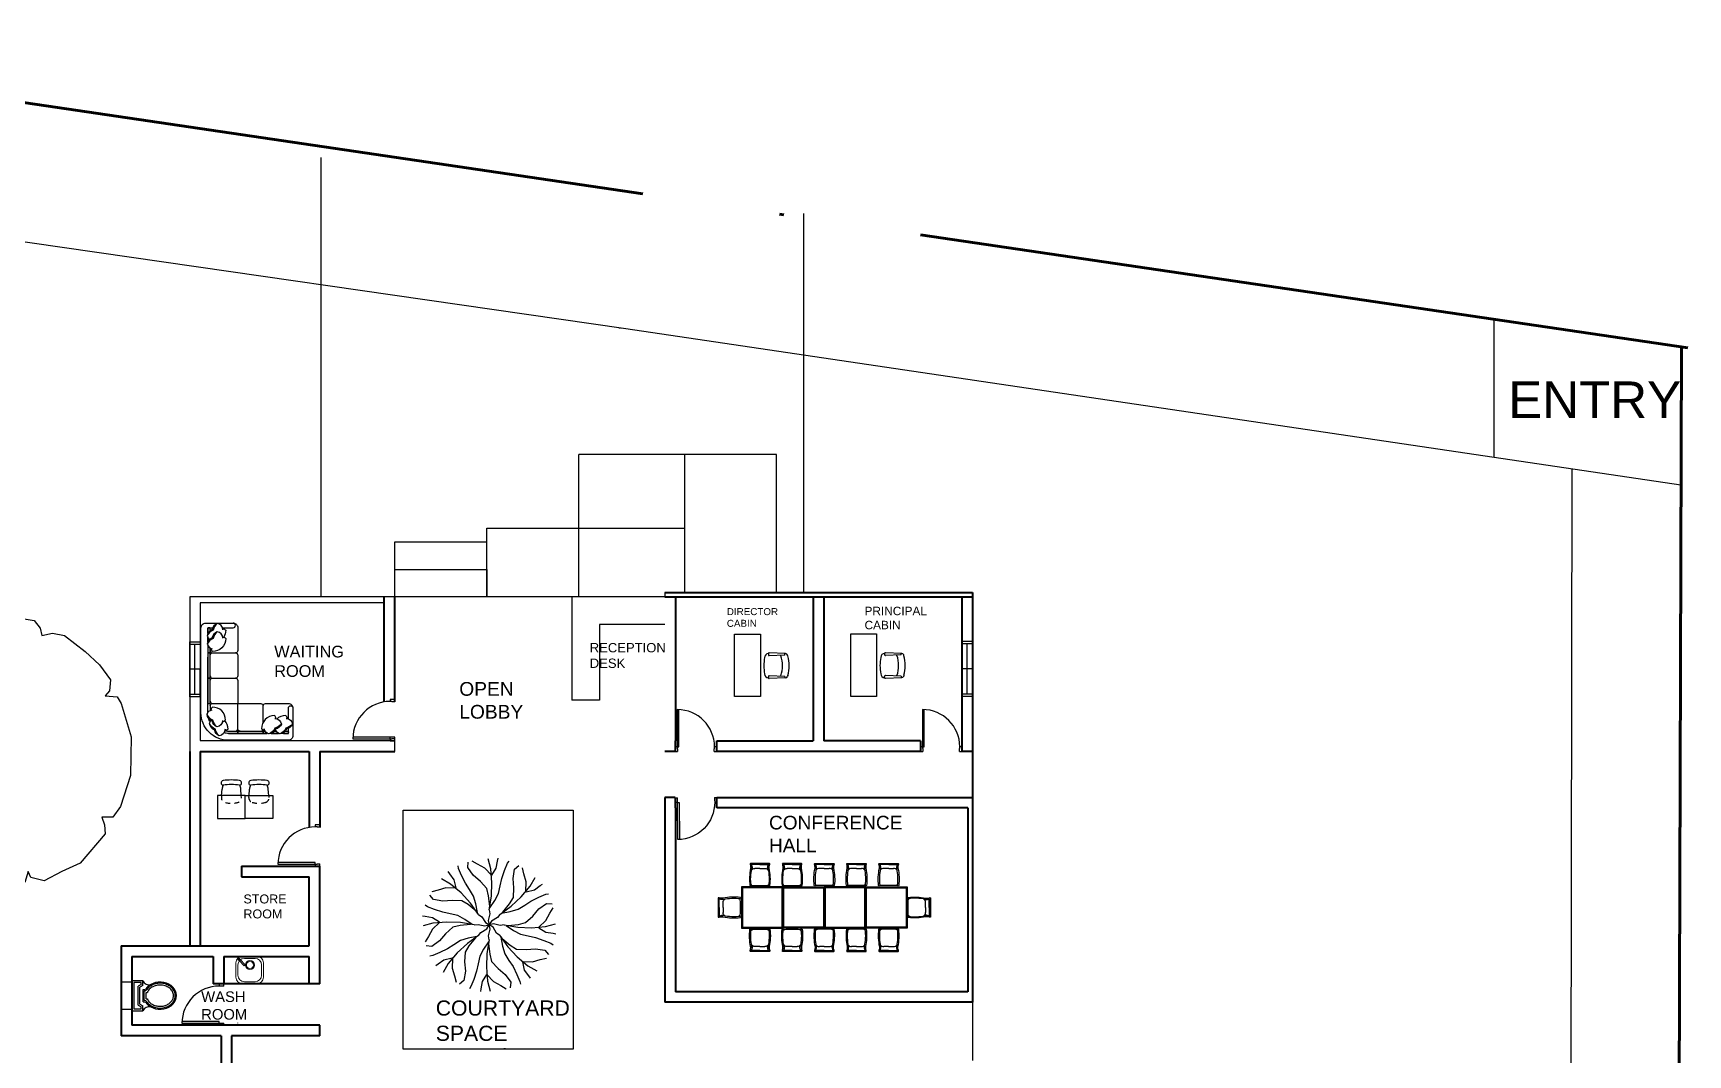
# Model space of a CAD drawing. Header units: metres. Extents: x -62 to 1282, y -193 to 114.
# Drawn here: x 251.3 to 287.29, y 91.19 to 113.43 of the extents above; entities that cross this region are included whole.
import ezdxf

# ---------------------------------------------------------------- set-up
doc = ezdxf.new("R2010")
doc.units = ezdxf.units.M
doc.header["$MEASUREMENT"] = 0
doc.linetypes.add('ACAD_ISO04W100', pattern=[30, 24, -3, 0, -3])
doc.linetypes.add('HIDDEN2', pattern=[0.1875, 0.125, -0.0625])
for name, color, linetype in [('door space', 1, 'Continuous'), ('ID-LOOSE', 31, 'Continuous'), ('ID-LOOSE2', 8, 'Continuous'), ('WINDOW', 10, 'Continuous')]:
    doc.layers.add(name, color=color, linetype=linetype)
for name, color, linetype, plot in [('PLINTH', 7, 'Continuous', False), ('STAIR', 231, 'Continuous', False), ('TEXT', 141, 'Continuous', False)]:
    doc.layers.add(name, color=color, linetype=linetype, plot=plot)
doc.layers.add('SITE BOUNDARY', color=6, linetype='ACAD_ISO04W100', lineweight=60)
doc.layers.add('WALL', color=2, linetype='Continuous', lineweight=40)
doc.styles.get("Standard").update_dxf_attribs({"font": 'arial.ttf'})

# ---------------------------------------------------------------- blocks, each defined once
blk = doc.blocks.new('A$C38697BD7')
at = {"layer": 'ID-LOOSE'}
blk.add_line((0.1, 2.55), (0.1, 2.55), dxfattribs=at)
blk.add_lwpolyline([(1.2, 0.6, -0.414214), (1.25, 0.65, -0.414214), (1.2, 0.7), (1.2, 1.15, -0.414214), (1.25, 1.2, -0.414214), (1.2, 1.25), (1.2, 1.75), (0.7, 1.75, -0.414214), (0.65, 1.8, -0.414214), (0.6, 1.75), (0.1, 1.75, -0.414214), (0, 1.85), (0, 2.45, -0.414214), (0.1, 2.55), (1.4, 2.55, -0.414214), (2, 1.95), (2, 0.1, -0.414214), (1.9, 0), (1.3, 0, -0.414214), (1.2, 0.1)], format="xyb", close=True, dxfattribs=at)
at = {"layer": 'ID-LOOSE2', "color": 9}
for points in [[(0.007, 2.2, -0.14773), (0.153, 2.286, -0.213343), (0.282, 2.412, -0.178662)], [(0.15, 2.074, -0.356772), (0.007, 2.2, -0.249542), (0.137, 2.304, 9.61688)], [(0.133, 2.293, -0.306663), (0.282, 2.412, -0.30633), (0.379, 2.304, 0.872847)], [(0.251, 2.2, -0.14773), (0.397, 2.286, -0.213343), (0.526, 2.412, -0.178662)], [(0.394, 2.074, -0.356772), (0.251, 2.2, -0.249542), (0.381, 2.304, 9.61688)], [(0.369, 2.077, 0.165541), (0.4, 2.011, 0.425989), (0.681, 2.298, 0.121523), (0.614, 2.337, -7.115464)], [(0.393, 2.329, 0.03768), (0.37, 2.337)], [(0.377, 2.293, -0.306663), (0.526, 2.412, -0.30633), (0.624, 2.304, 0.872847)], [(1.478, 2.336, 0.165541), (1.412, 2.305, 0.181425), (1.479, 2.122, 0.181425)], [(1.475, 2.311, -0.356772), (1.601, 2.454, -0.249542), (1.705, 2.325, 9.61688)], [(1.529, 2.117, -0.356772), (1.655, 2.26, -0.249542), (1.759, 2.13, 9.61688)], [(1.601, 2.454, -0.14773), (1.687, 2.308, -0.213343), (1.813, 2.179, -0.178662)], [(1.655, 2.26, -0.14773), (1.741, 2.114, -0.213343), (1.867, 1.985, -0.178662)], [(1.694, 2.329, -0.306663), (1.813, 2.179, -0.132419), (1.78, 2.12, -0.132419)], [(0.125, 2.077, 0.165541), (0.156, 2.011, 0.200231), (0.354, 2.092, 0.121523)], [(1.532, 2.142, 0.165541), (1.466, 2.111, 0.425989), (1.752, 1.83, 0.121523), (1.792, 1.897, -7.115464)], [(1.748, 2.134, -0.306663), (1.867, 1.985, -0.30633), (1.758, 1.888, 0.872847)], [(1.527, 0.305, -0.165541), (1.461, 0.336, -0.425989), (1.748, 0.616, -0.121523), (1.787, 0.55, 7.115464)], [(1.65, 0.187, 0.14773), (1.736, 0.333, 0.213343), (1.862, 0.462, 0.178662)], [(1.743, 0.313, 0.306663), (1.862, 0.462, 0.30633), (1.754, 0.559, -0.872847)], [(1.527, 0.125, -0.165541), (1.461, 0.156, -0.146641), (1.506, 0.309, -0.146641)], [(1.524, 0.33, 0.356772), (1.65, 0.187, 0.249542), (1.754, 0.316, -9.61688)], [(1.524, 0.15, 0.356772), (1.65, 0.007, 0.249542), (1.754, 0.137, -9.61688)], [(1.65, 0.007, 0.14773), (1.736, 0.153, 0.213343), (1.862, 0.282, 0.178662)], [(1.743, 0.133, 0.306663), (1.862, 0.282, 0.173914), (1.813, 0.355, 0.173914)]]:
    blk.add_lwpolyline(points, format="xyb", dxfattribs=at)
at = {"layer": 'ID-LOOSE2'}
for points in [[(0.205, 2.4), (0.1, 2.4), (0.1, 2.293, -0.414214)], [(0.163, 2.35), (0.12, 2.35, -0.414214), (0.1, 2.37), (0.1, 2.38, -0.414214), (0.12, 2.4)], [(0.12, 2.4), (0.23, 2.4, -0.414214)], [(0.558, 2.4), (0.63, 2.4, -0.414214), (0.65, 2.38), (0.65, 2.37, -0.414214), (0.63, 2.35), (0.608, 2.35, -0.414214)], [(0.6, 2.35, -0.264058), (0.643, 2.326, -0.264058)], [(0.7, 2.35, 0.302306), (0.654, 2.319, 0.302306)], [(1.15, 2.35, -0.414214), (1.2, 2.3), (1.2, 1.75, -0.414214)], [(1.48, 2.342, 0.050084), (1.4, 2.35), (1.22, 2.35, -0.414214), (1.2, 2.37), (1.2, 2.38, -0.414214), (1.22, 2.4), (1.4, 2.4, -0.056083), (1.5, 2.389)], [(1.25, 2.35, 0.414214), (1.2, 2.3), (1.2, 1.75, 0.414214)], [(0.1, 2.085), (0.1, 1.85, -0.414214), (0.05, 1.8), (0.05, 1.8, -0.414214), (0, 1.85)], [(1.8, 1.8, -0.414214), (1.75, 1.75), (1.2, 1.75, -0.414214)], [(1.85, 1.946), (1.85, 1.77, -0.414214), (1.83, 1.75), (1.82, 1.75, -0.414214), (1.8, 1.77), (1.8, 1.901)], [(1.803, 2.151, -0.045527), (1.832, 2.075)], [(1.8, 1.7, 0.414214), (1.75, 1.75), (1.2, 1.75, 0.414214)], [(1.8, 1.25, -0.414214), (1.75, 1.2), (1.25, 1.2, -0.414214)], [(1.8, 1.15, 0.414214), (1.75, 1.2)], [(1.8, 0.6, 0.414214), (1.75, 0.65), (1.25, 0.65, 0.414214)], [(1.8, 0.7, -0.414214), (1.75, 0.65)], [(1.85, 0.493), (1.85, 0.63, 0.414214), (1.83, 0.65), (1.82, 0.65, 0.414214), (1.8, 0.63), (1.8, 0.543)], [(1.535, 0.1), (1.3, 0.1, 0.414214), (1.25, 0.05), (1.25, 0.05, 0.414214), (1.3, 0)], [(1.85, 0.23), (1.85, 0.1), (1.743, 0.1, 0.414214)], [(1.8, 0.163), (1.8, 0.12, 0.414214), (1.82, 0.1), (1.83, 0.1, 0.414214), (1.85, 0.12)], [(1.85, 0.12), (1.85, 0.205, 0.414214)]]:
    blk.add_lwpolyline(points, format="xyb", dxfattribs=at)
for points in [[(0.313, 2.4), (0.475, 2.4)], [(0.475, 2.4), (0.313, 2.4)], [(0.408, 2.35), (0.364, 2.35)], [(1.4, 2.4), (0.558, 2.4)], [(0.65, 2.162), (0.65, 1.8)], [(1.85, 1.95), (1.85, 0.743)], [(1.85, 0.41), (1.85, 0.313)], [(1.85, 0.313), (1.85, 0.385)]]:
    blk.add_lwpolyline(points, dxfattribs=at)
for points in [[(0.67, 2.4), (1.18, 2.4, -0.414214), (1.2, 2.38), (1.2, 2.37, -0.414214), (1.18, 2.35), (0.67, 2.35, -0.414214), (0.65, 2.37), (0.65, 2.38, -0.414214)], [(1.85, 1.22), (1.85, 1.73, 0.414214), (1.83, 1.75), (1.82, 1.75, 0.414214), (1.8, 1.73), (1.8, 1.22, 0.414214), (1.82, 1.2), (1.83, 1.2, 0.414214)], [(1.85, 0.67), (1.85, 1.18, 0.414214), (1.83, 1.2), (1.82, 1.2, 0.414214), (1.8, 1.18), (1.8, 0.67, 0.414214), (1.82, 0.65), (1.83, 0.65, 0.414214)]]:
    blk.add_lwpolyline(points, format="xyb", close=True, dxfattribs=at)
blk = doc.blocks.new('A$C4B991D7D')
at = {"layer": 'ID-LOOSE'}
for p, q in [((0.101, 0.537), (0.101, 0.519)), ((0.474, 0.544), (0.118, 0.559)), ((0.459, 0.512), (0.118, 0.497)), ((0.46, 0.514), (0.46, 0.541)), ((0.521, 0.492), (0.516, 0.511)), ((0.101, 0.022), (0.101, 0.04)), ((0.459, 0.047), (0.118, 0.062)), ((0.474, 0.016), (0.118, 0)), ((0.46, 0.046), (0.46, 0.014)), ((0.521, 0.067), (0.516, 0.049))]:
    blk.add_line(p, q, dxfattribs=at)
for centre, radius, start, end in [((0.961, 0.28), 0.961, 169.2995, 190.7005), ((0.101, 0.459), 0.0846, 90.7158, 180.3544), ((0.118, 0.542), 0.0176, 88.1708, 194.5154), ((0.118, 0.515), 0.0176, 165.4846, 271.8292), ((-0.284, 0.28), 0.689, 341.5812, 18.4188), ((0.459, 0.514), 0.00115, 272.5404, 360), ((0.472, 0.498), 0.0458, 16.4199, 87.4596), ((-0.243, 0.28), 0.793, 344.4748, 15.5252), ((0.101, 0.101), 0.0846, 179.6456, 269.2842), ((0.118, 0.044), 0.0176, 88.1708, 194.5154), ((0.118, 0.018), 0.0176, 165.4846, 271.8292), ((0.459, 0.046), 0.00115, 0, 87.4596), ((0.472, 0.062), 0.0458, 272.5404, 343.5801)]:
    blk.add_arc(centre, radius, start, end, dxfattribs=at)
blk = doc.blocks.new('A$C1D6968EA')
at = {"layer": 'ID-LOOSE2'}
for p, q in [((0.001, 0.385), (0.02, 0.387)), ((0.02, 0.387), (0.016, 0.396)), ((0.02, 0.387), (0.02, 0.396)), ((0.455, 0.201), (0.455, 0.385)), ((0.456, 0.201), (0.456, 0.385)), ((0.464, 0.201), (0.464, 0.385)), ((0.001, 0.017), (0.02, 0.016)), ((0.02, 0.016), (0.016, 0.006)), ((0.02, 0.016), (0.02, 0.006)), ((0.374, 0.201), (0.374, 0.308)), ((0.374, 0.201), (0.374, 0.094)), ((0.455, 0.201), (0.455, 0.018)), ((0.456, 0.201), (0.456, 0.018)), ((0.464, 0.201), (0.464, 0.017))]:
    blk.add_line(p, q, dxfattribs=at)
for centre, radius, start, end in [((0.137, -0.752), 1.154, 78.4357, 96.8363), ((-0.011, 0.389), 0.012, 341.7536, 26.5375), ((0.276, 0.307), 0.0978, 0.5164, 53.1927), ((0.346, 0.685), 0.317, 271.1591, 287.5641), ((0.394, 0.618), 0.241, 264.5513, 285.9626), ((0.454, 0.385), 0.000433, 341.7715, 99.2202), ((0.455, 0.385), 0.000725, 357.3762, 107.5208), ((0.461, 0.384), 0.00242, 10.345, 111.3742), ((0.137, 1.154), 1.154, 263.1637, 281.5643), ((-0.011, 0.014), 0.012, 333.4625, 18.2464), ((0.276, 0.095), 0.0978, 306.8073, 359.4836), ((0.346, -0.282), 0.317, 72.4359, 88.8409), ((0.394, -0.216), 0.241, 74.0374, 95.4487), ((0.454, 0.018), 0.000433, 260.7798, 18.2285), ((0.455, 0.018), 0.000725, 252.4792, 2.6238), ((0.461, 0.018), 0.00242, 248.6258, 349.655)]:
    blk.add_arc(centre, radius, start, end, dxfattribs=at)
blk = doc.blocks.new('A$C50846A53')
at = {"linetype": 'Continuous'}
for p, q in [((0, 0.74), (0, 0.56)), ((0.5, 0.74), (0, 0.74)), ((0, 0.56), (0.08, 0.56)), ((0.47, 0.71), (0.03, 0.71)), ((0.03, 0.71), (0.03, 0.59)), ((0.03, 0.59), (0.063, 0.59)), ((0.093, 0.64), (0.063, 0.59)), ((0.11, 0.61), (0.08, 0.56)), ((0.093, 0.64), (0.407, 0.64)), ((0.11, 0.61), (0.39, 0.61)), ((0.15, 0.557), (0.15, 0.52)), ((0.15, 0.557), (0.351, 0.557)), ((0.351, 0.557), (0.351, 0.52)), ((0.42, 0.56), (0.39, 0.61)), ((0.437, 0.59), (0.407, 0.64)), ((0.42, 0.56), (0.5, 0.56)), ((0.437, 0.59), (0.47, 0.59)), ((0.47, 0.59), (0.47, 0.71)), ((0.5, 0.56), (0.5, 0.74)), ((0.17, 0.537), (0.332, 0.537)), ((0.2, 0.507), (0.2, 0.488)), ((0.2, 0.507), (0.301, 0.507)), ((0.301, 0.507), (0.301, 0.488))]:
    blk.add_line(p, q, dxfattribs=at)
for centre, radius, start, end in [((-0.039, 0.461), 0.106, 344.642, 68.7339), ((0.539, 0.461), 0.106, 111.2661, 195.358), ((0.11, 0.542), 0.06, 306.0032, 355.4798), ((0.391, 0.542), 0.06, 184.5202, 233.9959)]:
    blk.add_arc(centre, radius, start, end, dxfattribs=at)
blk.add_ellipse((0.251, 0.274), major_axis=(0, 0.274), ratio=0.828948, start_param=0.459479, end_param=5.823706, dxfattribs=at)
for points, knots in [([(0.145, 0.493), (0.144, 0.492), (0.143, 0.491), (0.132, 0.483), (0.123, 0.475), (0.106, 0.457), (0.098, 0.447), (0.084, 0.426), (0.077, 0.415), (0.066, 0.391), (0.061, 0.378), (0.053, 0.352), (0.05, 0.339), (0.045, 0.311), (0.044, 0.298), (0.043, 0.27), (0.043, 0.256), (0.046, 0.228), (0.049, 0.215), (0.055, 0.188), (0.059, 0.175), (0.069, 0.15), (0.075, 0.138), (0.088, 0.116), (0.095, 0.105), (0.111, 0.085), (0.12, 0.077), (0.138, 0.06), (0.147, 0.053), (0.167, 0.041), (0.178, 0.036), (0.199, 0.028), (0.209, 0.025), (0.231, 0.021), (0.242, 0.02), (0.264, 0.02), (0.275, 0.021), (0.297, 0.026), (0.307, 0.029), (0.328, 0.038), (0.338, 0.044), (0.358, 0.057), (0.367, 0.064), (0.385, 0.081), (0.394, 0.09), (0.409, 0.11), (0.416, 0.121), (0.429, 0.144), (0.434, 0.156), (0.444, 0.181), (0.448, 0.194), (0.454, 0.221), (0.456, 0.235), (0.458, 0.262), (0.458, 0.276), (0.457, 0.304), (0.455, 0.318), (0.45, 0.345), (0.447, 0.358), (0.438, 0.384), (0.433, 0.396), (0.421, 0.42), (0.414, 0.431), (0.399, 0.452), (0.391, 0.461), (0.374, 0.479), (0.365, 0.486), (0.356, 0.493)], [0.542145, 0.542145, 0.542145, 0.542145, 0.562703, 0.562703, 0.724661, 0.724661, 0.886619, 0.886619, 1.048577, 1.048577, 1.210535, 1.210535, 1.372493, 1.372493, 1.534451, 1.534451, 1.696409, 1.696409, 1.858367, 1.858367, 2.020325, 2.020325, 2.182283, 2.182283, 2.344241, 2.344241, 2.506199, 2.506199, 2.668157, 2.668157, 2.830115, 2.830115, 2.992073, 2.992073, 3.154031, 3.154031, 3.315989, 3.315989, 3.477947, 3.477947, 3.639905, 3.639905, 3.801863, 3.801863, 3.963821, 3.963821, 4.125779, 4.125779, 4.287737, 4.287737, 4.449695, 4.449695, 4.611653, 4.611653, 4.773611, 4.773611, 4.935569, 4.935569, 5.097526, 5.097526, 5.259484, 5.259484, 5.421442, 5.421442, 5.5834, 5.5834, 5.741045, 5.741045, 5.741045, 5.741045]), ([(0.2, 0.488), (0.17, 0.474), (0.164, 0.47), (0.151, 0.46), (0.144, 0.454), (0.13, 0.439), (0.123, 0.431), (0.111, 0.413), (0.106, 0.404), (0.096, 0.384), (0.091, 0.373), (0.084, 0.352), (0.081, 0.34), (0.076, 0.317), (0.075, 0.305), (0.073, 0.282), (0.073, 0.27), (0.074, 0.246), (0.076, 0.234), (0.08, 0.211), (0.083, 0.2), (0.09, 0.178), (0.095, 0.167), (0.104, 0.147), (0.11, 0.138), (0.122, 0.12), (0.128, 0.112), (0.142, 0.097), (0.149, 0.09), (0.165, 0.078), (0.173, 0.073), (0.189, 0.064), (0.197, 0.06), (0.214, 0.055), (0.222, 0.053), (0.239, 0.05), (0.248, 0.05), (0.266, 0.051), (0.276, 0.052), (0.296, 0.057), (0.306, 0.061), (0.325, 0.071), (0.335, 0.077), (0.353, 0.091), (0.361, 0.099), (0.377, 0.117), (0.384, 0.127), (0.398, 0.149), (0.404, 0.161), (0.414, 0.185), (0.418, 0.198), (0.424, 0.225), (0.426, 0.239), (0.428, 0.267), (0.428, 0.281), (0.426, 0.309), (0.424, 0.323), (0.418, 0.349), (0.414, 0.363), (0.404, 0.387), (0.398, 0.399), (0.385, 0.421), (0.378, 0.431), (0.362, 0.449), (0.353, 0.458), (0.338, 0.469), (0.332, 0.474), (0.301, 0.488)], [0.459479, 0.459479, 0.459479, 0.459479, 0.567422, 0.567422, 0.720865, 0.720865, 0.874307, 0.874307, 1.02775, 1.02775, 1.181192, 1.181192, 1.334635, 1.334635, 1.488077, 1.488077, 1.64152, 1.64152, 1.794963, 1.794963, 1.948405, 1.948405, 2.101848, 2.101848, 2.25529, 2.25529, 2.408733, 2.408733, 2.562175, 2.562175, 2.715618, 2.715618, 2.86906, 2.86906, 3.022503, 3.022503, 3.175946, 3.175946, 3.356457, 3.356457, 3.536968, 3.536968, 3.717479, 3.717479, 3.89799, 3.89799, 4.078501, 4.078501, 4.259012, 4.259012, 4.439523, 4.439523, 4.620035, 4.620035, 4.800546, 4.800546, 4.981057, 4.981057, 5.161568, 5.161568, 5.342079, 5.342079, 5.52259, 5.52259, 5.703101, 5.703101, 5.823706, 5.823706, 5.823706, 5.823706])]:
    blk.add_open_spline(points, degree=3, knots=knots, dxfattribs=at)
blk = doc.blocks.new('BRANCHZ', base_point=(0.5, 0.5))
for p, q in [((0.876, 0.621), (0.934, 0.663)), ((0.934, 0.663), (0.976, 0.659)), ((0.959, 0.588), (0.984, 0.629)), ((0.533, 0.508), (0.5, 0.5)), ((0.584, 0.496), (0.533, 0.508)), ((0.642, 0.496), (0.721, 0.504)), ((0.721, 0.504), (0.776, 0.517)), ((0.776, 0.517), (0.83, 0.567)), ((0.83, 0.567), (0.876, 0.621)), ((0.876, 0.483), (0.93, 0.533)), ((0.926, 0.488), (1.001, 0.508)), ((0.93, 0.533), (0.959, 0.588)), ((0.613, 0.5), (0.584, 0.496)), ((0.613, 0.5), (0.717, 0.483)), ((0.629, 0.496), (0.684, 0.458)), ((0.684, 0.458), (0.738, 0.429)), ((0.717, 0.483), (0.821, 0.479)), ((0.738, 0.429), (0.796, 0.416)), ((0.796, 0.416), (0.851, 0.404)), ((0.821, 0.479), (0.926, 0.488)), ((0.851, 0.404), (0.913, 0.383)), ((0.876, 0.479), (0.93, 0.446)), ((0.913, 0.383), (0.967, 0.362)), ((0.93, 0.446), (0.984, 0.437)), ((0.984, 0.437), (1.005, 0.433)), ((0.967, 0.362), (0.984, 0.35))]:
    blk.add_line(p, q)
blk = doc.blocks.new('TREE-16')
at = {"xscale": 120, "yscale": 120, "zscale": 120}
for rotation in [90, 134.9999999999999, 44.99999999999985, 180, 224.9999999999999, 270, 314.9999999999998]:
    blk.add_blockref('BRANCHZ', (0, 0), dxfattribs=dict(at, rotation=rotation))
blk.add_blockref('BRANCHZ', (0, 0), dxfattribs=at)
blk = doc.blocks.new('Simple tree 13_cad-block.com')
at = {"color": 0}
for points in [[(-1468, -1499), (-1766, -1175), (-1766, -1008), (-1883, -968), (-2037, -632), (-2103, -179), (-1973, -11), (-2089, 248), (-2025, 481), (-1935, 856), (-1740, 1192), (-1534, 1192), (-1378, 1153), (-1456, 1360), (-1416, 1541), (-1119, 1813), (-809, 1943), (-615, 1878), (-498, 1813), (-498, 1981), (-330, 2085), (227, 2098), (602, 2033), (692, 1917), (718, 1800), (886, 1839), (1068, 1800), (1391, 1555), (1611, 1348), (1779, 1115), (1766, 946), (1701, 868), (1883, 856), (1948, 752), (2102, 235), (2090, -361), (1934, -839), (1818, -1008), (1649, -1008), (1689, -1124), (1701, -1266), (1313, -1719), (1028, -1848), (757, -1991), (550, -1939), (511, -1848), (459, -2017), (-214, -2107), (-653, -2029), (-977, -1900), (-1352, -1681), (-1326, -1512)], [(-58, -76), (-97, 15), (6, 105), (84, 28), (71, -76)]]:
    blk.add_lwpolyline(points, close=True, dxfattribs=at)
blk = doc.blocks.new('A$C027E3DAA')
at = {"lineweight": 5}
for p, q in [((0, 100), (0, 320)), ((31, 132), (31, 288)), ((48, 356), (128, 276)), ((142, 290), (63, 369)), ((320, 420), (100, 420)), ((128, 276), (142, 290)), ((291, 388), (131, 388)), ((391, 132), (391, 288)), ((420, 100), (420, 320)), ((291, 32), (131, 32)), ((320, 0), (100, 0))]:
    blk.add_line(p, q, dxfattribs=at)
for centre, radius in [((47, 373), 16.5), ((47, 373), 8.24), ((214, 287), 68.5), ((214, 287), 54.8)]:
    blk.add_circle(centre, radius, dxfattribs=at)
for centre, start, end in [((100, 320), 90, 180), ((131, 288), 90, 180), ((291, 288), 0, 90), ((320, 320), 0, 90), ((100, 100), 180, 270), ((131, 132), 180, 270), ((291, 132), 270, 0), ((320, 100), 270, 0)]:
    blk.add_arc(centre, 100, start, end, dxfattribs=at)

msp = doc.modelspace()

# ---------------------------------------------------------------- linework, layer by layer
for p, q in [((284.692, 40.829), (284.774, 103.948)), ((257.123, 95.295), (257.123, 95.294))]:
    msp.add_line(p, q)
at = {"layer": 'Defpoints'}
for p, q in [((240.771, 110.374), (264.198, 107.001)), ((264.198, 107.001), (287.142, 103.597)), ((283.08, 104.2), (283.08, 107.197)), ((287.151, 106.597), (287.151, 103.597)), ((259.169, 98.876), (259.17, 98.876)), ((265.273, 98.025), (265.273, 98.025)), ((265.273, 98.025), (265.273, 98.025)), ((265.273, 98.025), (265.273, 98.025)), ((268.503, 98.025), (268.502, 98.025))]:
    msp.add_line(p, q, dxfattribs=at)
at = {"layer": 'door space'}
for p, q in [((265.315, 98.704), (265.315, 97.894)), ((265.35, 97.894), (265.35, 98.704)), ((270.648, 98.705), (270.648, 97.895)), ((270.683, 97.895), (270.683, 98.705)), ((265.315, 97.894), (265.27, 97.894)), ((265.27, 97.894), (265.27, 97.794)), ((265.315, 97.894), (265.35, 97.894)), ((265.315, 97.894), (265.315, 97.854)), ((266.17, 97.894), (266.125, 97.894)), ((266.125, 97.854), (266.125, 97.894)), ((266.17, 97.794), (266.17, 97.894)), ((270.648, 97.895), (270.603, 97.895)), ((270.603, 97.895), (270.603, 97.795)), ((270.648, 97.895), (270.683, 97.895)), ((270.648, 97.895), (270.648, 97.855)), ((271.503, 97.895), (271.458, 97.895)), ((271.458, 97.855), (271.458, 97.895)), ((271.503, 97.795), (271.503, 97.895)), ((265.27, 97.794), (265.32, 97.794)), ((265.32, 97.854), (265.315, 97.854)), ((265.32, 97.854), (265.32, 97.794)), ((266.125, 97.854), (266.12, 97.854)), ((266.12, 97.794), (266.12, 97.854)), ((266.12, 97.794), (266.17, 97.794)), ((270.603, 97.795), (270.653, 97.795)), ((270.653, 97.855), (270.648, 97.855)), ((270.653, 97.855), (270.653, 97.795)), ((271.458, 97.855), (271.453, 97.855)), ((271.453, 97.795), (271.453, 97.855)), ((271.453, 97.795), (271.503, 97.795)), ((265.272, 96.784), (265.322, 96.785)), ((265.273, 96.684), (265.272, 96.784)), ((265.318, 96.685), (265.273, 96.684)), ((265.318, 96.685), (265.317, 96.725)), ((265.322, 96.725), (265.317, 96.725)), ((265.326, 95.875), (265.318, 96.685)), ((265.318, 96.685), (265.353, 96.685)), ((265.322, 96.725), (265.322, 96.785)), ((265.353, 96.685), (265.361, 95.875)), ((266.122, 96.793), (266.172, 96.793)), ((266.122, 96.793), (266.122, 96.733)), ((266.127, 96.733), (266.122, 96.733)), ((266.127, 96.733), (266.128, 96.693)), ((266.173, 96.693), (266.128, 96.693)), ((266.172, 96.793), (266.173, 96.693)), ((257.44, 96.196), (257.44, 96.151)), ((257.54, 96.196), (257.44, 96.196)), ((257.48, 96.151), (257.44, 96.151)), ((257.48, 96.151), (257.48, 96.146)), ((257.54, 96.146), (257.48, 96.146)), ((257.54, 96.146), (257.54, 96.196)), ((257.44, 95.376), (256.63, 95.376)), ((257.44, 95.341), (257.44, 95.376)), ((256.63, 95.341), (257.44, 95.341)), ((257.44, 95.341), (257.44, 95.296)), ((257.44, 95.341), (257.48, 95.341)), ((257.44, 95.296), (257.54, 95.296)), ((257.48, 95.346), (257.48, 95.341)), ((257.48, 95.346), (257.54, 95.346)), ((257.54, 95.296), (257.54, 95.346)), ((255.353, 92.734), (255.353, 92.689)), ((255.453, 92.734), (255.353, 92.734)), ((255.393, 92.689), (255.353, 92.689)), ((255.393, 92.689), (255.393, 92.684)), ((255.453, 92.684), (255.393, 92.684)), ((255.453, 92.684), (255.453, 92.734)), ((255.353, 91.914), (254.543, 91.914)), ((254.543, 91.879), (255.353, 91.879)), ((255.353, 91.879), (255.353, 91.914)), ((255.353, 91.879), (255.353, 91.834)), ((255.353, 91.879), (255.393, 91.879)), ((255.353, 91.834), (255.453, 91.834)), ((255.393, 91.884), (255.453, 91.884)), ((255.453, 91.834), (255.453, 91.884)), ((255.753, 91.885), (255.753, 91.88))]:
    msp.add_line(p, q, dxfattribs=at)
for centre, major_axis in [((265.315, 97.894), (-0.573, 0.573)), ((270.648, 97.895), (-0.573, 0.573)), ((257.44, 95.341), (-0.573, -0.573)), ((255.353, 91.879), (-0.573, -0.573))]:
    msp.add_ellipse(centre, major_axis=major_axis, ratio=1, start_param=3.926991, end_param=5.497787, dxfattribs=at)
at = {"layer": 'door space', "extrusion": (0, 0, -1)}
msp.add_ellipse((265.318, 96.685), major_axis=(-0.567, -0.578), ratio=1, start_param=3.926991, end_param=5.497787, dxfattribs=at)
at = {"layer": 'ID-LOOSE'}
for p, q in [((255.403, 96.835), (255.415, 96.97)), ((255.831, 96.835), (255.821, 96.97)), ((256.002, 96.835), (256.012, 96.97)), ((256.431, 96.835), (256.419, 96.97))]:
    msp.add_line(p, q, dxfattribs=at)
for points in [[(255.317, 96.335), (255.917, 96.335), (255.917, 96.835), (255.317, 96.835)], [(256.517, 96.335), (255.917, 96.335), (255.917, 96.835), (256.517, 96.835)], [(267.612, 94.848), (266.712, 94.848), (266.712, 93.948), (267.612, 93.948)], [(267.612, 94.848), (268.512, 94.848), (268.512, 93.948), (267.612, 93.948)], [(269.412, 94.848), (268.512, 94.848), (268.512, 93.948), (269.412, 93.948)], [(269.412, 94.848), (270.312, 94.848), (270.312, 93.948), (269.412, 93.948)]]:
    msp.add_lwpolyline(points, close=True, dxfattribs=at)
at = {"layer": 'ID-LOOSE', "linetype": 'HIDDEN2', "ltscale": 0.03, "flags": 128}
msp.add_lwpolyline([(255.403, 96.835), (255.399, 96.792, 0.358502), (255.472, 96.686, 0.141508), (255.761, 96.686, 0.358502), (255.834, 96.792), (255.831, 96.835)], format="xyb", dxfattribs=at)
at = {"layer": 'ID-LOOSE', "linetype": 'HIDDEN2', "ltscale": 0.03}
msp.add_lwpolyline([(256.431, 96.835), (256.434, 96.792, -0.358502), (256.361, 96.686, -0.141508), (256.072, 96.686, -0.358502), (255.999, 96.792), (256.002, 96.835)], format="xyb", dxfattribs=at)
at = {"layer": 'ID-LOOSE'}
for points in [[(266.9, 95.338, -0.102523), (266.91, 95.251, 0.080461), (266.894, 94.873, 0.3023), (266.919, 94.876, -0.197932), (266.928, 94.877, 0.028193), (266.982, 94.873), (267.112, 94.873), (267.242, 94.873, 0.028193), (267.296, 94.877, -0.197932), (267.305, 94.876, 0.3023), (267.33, 94.873, 0.080461), (267.314, 95.251, -0.102523), (267.324, 95.338, 0.587111), (267.313, 95.357), (266.911, 95.357, 0.587111)], [(267.6, 95.338, -0.102523), (267.61, 95.251, 0.080461), (267.594, 94.873, 0.3023), (267.619, 94.876, -0.197932), (267.628, 94.877, 0.028193), (267.682, 94.873), (267.812, 94.873), (267.942, 94.873, 0.028193), (267.996, 94.877, -0.197932), (268.005, 94.876, 0.3023), (268.03, 94.873, 0.080461), (268.014, 95.251, -0.102523), (268.024, 95.338, 0.587111), (268.013, 95.357), (267.611, 95.357, 0.587111)], [(268.724, 95.338, 0.102523), (268.714, 95.251, -0.080461), (268.73, 94.873, -0.3023), (268.705, 94.876, 0.197932), (268.696, 94.877, -0.028193), (268.642, 94.873), (268.512, 94.873), (268.382, 94.873, -0.028193), (268.328, 94.877, 0.197932), (268.319, 94.876, -0.3023), (268.294, 94.873, -0.080461), (268.31, 95.251, 0.102523), (268.3, 95.338, -0.587111), (268.311, 95.357), (268.713, 95.357, -0.587111)], [(269.424, 95.338, 0.102523), (269.414, 95.251, -0.080461), (269.43, 94.873, -0.3023), (269.405, 94.876, 0.197932), (269.396, 94.877, -0.028193), (269.342, 94.873), (269.212, 94.873), (269.082, 94.873, -0.028193), (269.028, 94.877, 0.197932), (269.019, 94.876, -0.3023), (268.994, 94.873, -0.080461), (269.01, 95.251, 0.102523), (269, 95.338, -0.587111), (269.011, 95.357), (269.413, 95.357, -0.587111)], [(270.124, 95.338, 0.102523), (270.114, 95.251, -0.080461), (270.13, 94.873, -0.3023), (270.105, 94.876, 0.197932), (270.096, 94.877, -0.028193), (270.042, 94.873), (269.912, 94.873), (269.782, 94.873, -0.028193), (269.728, 94.877, 0.197932), (269.719, 94.876, -0.3023), (269.694, 94.873, -0.080461), (269.71, 95.251, 0.102523), (269.7, 95.338, -0.587111), (269.711, 95.357), (270.113, 95.357, -0.587111)], [(266.222, 94.187, -0.102523), (266.31, 94.196, 0.080461), (266.687, 94.181, 0.3023), (266.684, 94.205, -0.197932), (266.683, 94.214, 0.028193), (266.687, 94.268), (266.687, 94.398), (266.687, 94.528, 0.028193), (266.683, 94.582, -0.197932), (266.684, 94.592, 0.3023), (266.687, 94.616, 0.080461), (266.31, 94.6, -0.102523), (266.222, 94.61, 0.587111), (266.203, 94.599), (266.203, 94.197, 0.587111)], [(270.801, 94.187, 0.102523), (270.714, 94.196, -0.080461), (270.337, 94.181, -0.3023), (270.34, 94.205, 0.197932), (270.34, 94.214, -0.028193), (270.337, 94.268), (270.337, 94.398), (270.337, 94.528, -0.028193), (270.34, 94.582, 0.197932), (270.34, 94.592, -0.3023), (270.337, 94.616, -0.080461), (270.714, 94.6, 0.102523), (270.801, 94.61, -0.587111), (270.821, 94.599), (270.821, 94.197, -0.587111)], [(266.9, 93.459, 0.102523), (266.91, 93.546, -0.080461), (266.894, 93.923, -0.3023), (266.919, 93.92, 0.197932), (266.928, 93.92, -0.028193), (266.982, 93.923), (267.112, 93.923), (267.242, 93.923, -0.028193), (267.296, 93.92, 0.197932), (267.305, 93.92, -0.3023), (267.33, 93.923, -0.080461), (267.314, 93.546, 0.102523), (267.324, 93.459, -0.587111), (267.313, 93.439), (266.911, 93.439, -0.587111)], [(267.6, 93.459, 0.102523), (267.61, 93.546, -0.080461), (267.594, 93.923, -0.3023), (267.619, 93.92, 0.197932), (267.628, 93.92, -0.028193), (267.682, 93.923), (267.812, 93.923), (267.942, 93.923, -0.028193), (267.996, 93.92, 0.197932), (268.005, 93.92, -0.3023), (268.03, 93.923, -0.080461), (268.014, 93.546, 0.102523), (268.024, 93.459, -0.587111), (268.013, 93.439), (267.611, 93.439, -0.587111)], [(268.724, 93.459, -0.102523), (268.714, 93.546, 0.080461), (268.73, 93.923, 0.3023), (268.705, 93.92, -0.197932), (268.696, 93.92, 0.028193), (268.642, 93.923), (268.512, 93.923), (268.382, 93.923, 0.028193), (268.328, 93.92, -0.197932), (268.319, 93.92, 0.3023), (268.294, 93.923, 0.080461), (268.31, 93.546, -0.102523), (268.3, 93.459, 0.587111), (268.311, 93.439), (268.713, 93.439, 0.587111)], [(269.424, 93.459, -0.102523), (269.414, 93.546, 0.080461), (269.43, 93.923, 0.3023), (269.405, 93.92, -0.197932), (269.396, 93.92, 0.028193), (269.342, 93.923), (269.212, 93.923), (269.082, 93.923, 0.028193), (269.028, 93.92, -0.197932), (269.019, 93.92, 0.3023), (268.994, 93.923, 0.080461), (269.01, 93.546, -0.102523), (269, 93.459, 0.587111), (269.011, 93.439), (269.413, 93.439, 0.587111)], [(270.124, 93.459, -0.102523), (270.114, 93.546, 0.080461), (270.13, 93.923, 0.3023), (270.105, 93.92, -0.197932), (270.096, 93.92, 0.028193), (270.042, 93.923), (269.912, 93.923), (269.782, 93.923, 0.028193), (269.728, 93.92, -0.197932), (269.719, 93.92, 0.3023), (269.694, 93.923, 0.080461), (269.71, 93.546, -0.102523), (269.7, 93.459, 0.587111), (269.711, 93.439), (270.113, 93.439, 0.587111)]]:
    msp.add_lwpolyline(points, format="xyb", close=True, dxfattribs=at)
for centre, radius, start, end in [((255.617, 95.954), 1.219, 81.5445, 98.4555), ((256.217, 95.954), 1.219, 81.5445, 98.4555), ((255.445, 97.11), 0.0508, 98.4555, 261.5445), ((255.618, 96.97), 0.203, 153.7878, 180), ((255.789, 97.11), 0.0508, 278.4555, 81.5445), ((255.618, 96.97), 0.203, 0, 26.382), ((256.045, 97.11), 0.0508, 98.4555, 261.5445), ((256.215, 96.97), 0.203, 153.618, 180), ((256.389, 97.11), 0.0508, 278.4555, 81.5445), ((256.215, 96.97), 0.203, 0, 26.2122)]:
    msp.add_arc(centre, radius, start, end, dxfattribs=at)
at = {"layer": 'ID-LOOSE2'}
for points in [[(267.122, 98.986), (266.562, 98.986), (266.562, 100.346), (267.122, 100.346)], [(269.648, 98.99), (269.088, 98.99), (269.088, 100.35), (269.648, 100.35)], [(267.592, 94.828), (266.732, 94.828), (266.732, 93.968), (267.592, 93.968)], [(267.632, 94.828), (268.492, 94.828), (268.492, 93.968), (267.632, 93.968)], [(269.392, 94.828), (268.532, 94.828), (268.532, 93.968), (269.392, 93.968)], [(269.432, 94.828), (270.292, 94.828), (270.292, 93.968), (269.432, 93.968)]]:
    msp.add_lwpolyline(points, close=True, dxfattribs=at)
at = {"layer": 'ID-LOOSE2', "color": 7}
for centre in [(255.617, 95.854), (256.217, 95.854)]:
    msp.add_arc(centre, 1.219, 81.5445, 98.4555, dxfattribs=at)
at = {"layer": 'PLINTH'}
for p, q in [((254.71, 101.155), (254.71, 97.795)), ((265.043, 101.155), (254.71, 101.155)), ((263.024, 101.155), (263.024, 98.912)), ((258.94, 101.03), (254.94, 101.03)), ((254.94, 101.03), (254.94, 98.03)), ((263.624, 100.555), (263.624, 98.912)), ((265.043, 100.555), (263.624, 100.555)), ((254.71, 98.981), (254.71, 100.181)), ((254.71, 100.181), (254.94, 100.181)), ((254.71, 100.131), (254.94, 100.131)), ((254.825, 99.031), (254.825, 100.131)), ((254.94, 100.181), (254.94, 98.981)), ((254.94, 99.581), (254.71, 99.581)), ((254.94, 98.981), (254.94, 99.581)), ((254.94, 99.031), (254.71, 99.031)), ((254.94, 98.981), (254.71, 98.981)), ((259.069, 98.926), (259.069, 98.881)), ((259.169, 98.926), (259.069, 98.926)), ((259.109, 98.881), (259.069, 98.881)), ((259.109, 98.881), (259.109, 98.876)), ((259.169, 98.876), (259.109, 98.876)), ((259.169, 98.876), (259.169, 98.926)), ((263.624, 98.912), (263.024, 98.912)), ((254.94, 98.03), (259.17, 98.03)), ((259.17, 98.106), (258.259, 98.106)), ((258.259, 98.071), (259.069, 98.071)), ((259.069, 98.071), (259.069, 98.106)), ((259.069, 98.071), (259.069, 98.026)), ((259.069, 98.071), (259.109, 98.071)), ((259.069, 98.026), (259.169, 98.026)), ((259.109, 98.076), (259.109, 98.071)), ((259.109, 98.076), (259.169, 98.076)), ((259.169, 98.026), (259.169, 98.076)), ((259.17, 97.795), (259.17, 98.106)), ((259.352, 96.515), (263.052, 96.515)), ((259.352, 91.315), (259.352, 96.515)), ((263.052, 96.515), (263.052, 91.315)), ((271.733, 92.335), (271.733, 91.065)), ((263.052, 91.315), (259.352, 91.315))]:
    msp.add_line(p, q, dxfattribs=at)
msp.add_ellipse((259.069, 98.071), major_axis=(-0.573, -0.573), ratio=1, start_param=3.926991, end_param=5.497787, dxfattribs=at)
at = {"layer": 'SITE BOUNDARY'}
for p, q in [((240.824, 113.426), (287.294, 106.576)), ((287.151, 106.597), (286.967, 41.503))]:
    msp.add_line(p, q, dxfattribs=at)
at = {"layer": 'STAIR'}
for p, q in [((257.57, 101.155), (257.57, 110.722)), ((268.07, 101.255), (268.07, 109.498)), ((267.47, 104.255), (263.17, 104.255)), ((263.17, 101.155), (263.17, 104.255)), ((265.47, 104.255), (265.47, 101.255)), ((267.47, 101.255), (267.47, 104.255)), ((261.17, 101.155), (261.17, 102.655)), ((261.17, 102.655), (265.47, 102.655)), ((259.17, 101.155), (259.17, 102.355)), ((259.17, 102.355), (261.17, 102.355)), ((259.17, 101.755), (261.17, 101.755)), ((261.17, 101.755), (261.17, 101.155)), ((265.043, 101.255), (265.043, 101.155)), ((265.47, 101.255), (267.47, 101.255))]:
    msp.add_line(p, q, dxfattribs=at)
at = {"layer": 'WALL'}
for p, q in [((264.059, 110.001), (264.059, 110.001)), ((264.059, 107.021), (264.059, 107.001)), ((258.94, 98.871), (258.94, 101.16)), ((259.17, 98.876), (259.17, 101.16)), ((265.043, 101.255), (271.733, 101.255)), ((265.043, 101.155), (271.733, 101.155)), ((265.273, 101.155), (265.273, 98.025)), ((268.273, 101.155), (268.273, 98.025)), ((268.503, 101.155), (268.503, 98.025)), ((271.503, 101.155), (271.503, 97.795)), ((271.733, 101.255), (271.733, 92.335)), ((265.272, 98.024), (265.272, 97.794)), ((266.172, 97.794), (266.172, 98.024)), ((266.172, 98.024), (268.273, 98.024)), ((270.603, 98.025), (268.503, 98.025)), ((270.603, 98.025), (270.603, 97.795)), ((254.71, 97.795), (254.71, 93.565)), ((254.94, 97.795), (257.311, 97.795)), ((254.94, 97.795), (254.94, 95.065)), ((257.311, 97.795), (257.311, 96.141)), ((257.541, 97.795), (257.541, 96.141)), ((257.541, 97.795), (259.17, 97.795)), ((265.272, 97.795), (265.043, 97.795)), ((268.502, 97.795), (266.172, 97.795)), ((270.603, 97.795), (268.502, 97.795)), ((271.733, 97.795), (271.503, 97.795)), ((265.272, 96.794), (265.043, 96.794)), ((265.043, 96.794), (265.043, 92.335)), ((265.272, 96.794), (265.272, 96.564)), ((265.272, 96.564), (265.273, 96.564)), ((265.273, 96.565), (265.273, 92.565)), ((266.172, 96.794), (271.733, 96.795)), ((266.172, 96.564), (266.172, 96.794)), ((271.633, 96.565), (266.172, 96.565)), ((271.633, 96.565), (271.633, 92.565)), ((254.94, 95.065), (254.94, 93.565)), ((255.84, 95.295), (257.541, 95.295)), ((255.84, 95.295), (255.84, 95.065)), ((255.84, 95.065), (257.311, 95.065)), ((257.311, 93.565), (257.311, 95.065)), ((257.541, 95.065), (257.541, 95.295)), ((257.541, 92.735), (257.541, 95.295)), ((253.223, 93.565), (253.223, 91.605)), ((253.223, 93.565), (255.223, 93.565)), ((253.453, 93.335), (253.453, 91.835)), ((253.453, 93.335), (255.223, 93.335)), ((253.453, 93.335), (253.893, 93.335)), ((254.94, 93.565), (257.311, 93.565)), ((255.223, 93.335), (255.223, 92.735)), ((255.453, 93.335), (257.311, 93.335)), ((255.453, 93.335), (255.453, 92.735)), ((255.453, 93.335), (256.123, 93.335)), ((257.311, 92.735), (257.311, 93.335)), ((257.541, 92.735), (255.223, 92.735)), ((271.633, 92.565), (265.273, 92.565)), ((271.733, 92.335), (265.043, 92.335)), ((256.353, 91.835), (253.453, 91.835)), ((257.541, 91.835), (255.453, 91.835)), ((257.541, 91.605), (257.541, 91.835)), ((255.393, 91.605), (253.223, 91.605)), ((255.393, 91.605), (255.393, 89.605)), ((257.541, 91.605), (255.623, 91.605)), ((255.623, 91.605), (255.623, 89.605)), ((261.563, 91.315), (261.563, 91.335))]:
    msp.add_line(p, q, dxfattribs=at)
at = {"layer": 'WINDOW'}
for p, q in [((271.503, 98.99), (271.503, 100.19)), ((271.503, 100.19), (271.733, 100.19)), ((271.503, 100.14), (271.733, 100.14)), ((271.618, 99.04), (271.618, 100.14)), ((271.733, 100.19), (271.733, 98.99)), ((268.273, 99.59), (268.273, 99.59)), ((271.733, 99.59), (271.503, 99.59)), ((271.733, 98.99), (271.733, 99.59)), ((271.733, 99.04), (271.503, 99.04)), ((271.733, 98.99), (271.503, 98.99)), ((257.198, 95.295), (257.198, 95.294)), ((253.228, 92.181, 0), (253.228, 92.781, 0)), ((253.228, 92.781, 0), (253.458, 92.781, 0)), ((253.458, 92.781, 0), (253.458, 92.181, 0)), ((253.458, 92.181, 0), (253.228, 92.181, 0))]:
    msp.add_line(p, q, dxfattribs=at)

# ---------------------------------------------------------------- block references
at = {"color": 0, "xscale": 0.02393584911099371, "yscale": 0.02393584911099371, "zscale": 0.02393584911099371}
msp.add_blockref('TREE-16', (261.224, 94.019), dxfattribs=at)
at = {"xscale": 0.001426284879213249, "yscale": 0.001426284879213249, "zscale": 0.001426284879213249}
msp.add_blockref('A$C027E3DAA', (255.716, 92.737), dxfattribs=at)
at = {"color": 7, "xscale": 1.304845739735994, "yscale": 1.304845739735994, "zscale": 1.304845739735994, "rotation": 90}
msp.add_blockref('A$C50846A53', (254.424, 92.152, -0.001), dxfattribs=at)
at = {"layer": 'Defpoints', "xscale": 0.001407448445345188, "yscale": 0.001407448445345188, "zscale": 0.001407448445345188}
msp.add_blockref('Simple tree 13_cad-block.com', (250.481, 97.78), dxfattribs=at)
at = {"layer": 'ID-LOOSE', "ltscale": 0.5}
for p in [(267.197, 99.379), (269.723, 99.383)]:
    msp.add_blockref('A$C4B991D7D', p, dxfattribs=at)
at = {"layer": 'ID-LOOSE2', "ltscale": 0.5, "xscale": -1}
for p, rotation in [((266.91, 94.876), 270), ((267.61, 94.876), 270), ((267.313, 93.92), 90), ((268.013, 93.92), 90)]:
    msp.add_blockref('A$C1D6968EA', p, dxfattribs=dict(at, rotation=rotation))
at = {"layer": 'ID-LOOSE2', "ltscale": 0.5}
for p, rotation in [((268.713, 94.876), 90), ((269.413, 94.876), 90), ((270.113, 94.876), 90), ((268.31, 93.92), 270), ((269.01, 93.92), 270), ((269.71, 93.92), 270)]:
    msp.add_blockref('A$C1D6968EA', p, dxfattribs=dict(at, rotation=rotation))
at = {"layer": 'ID-LOOSE2', "ltscale": 0.5, "xscale": -1}
msp.add_blockref('A$C1D6968EA', (266.684, 94.197), dxfattribs=at)
at = {"layer": 'ID-LOOSE2', "ltscale": 0.5}
msp.add_blockref('A$C1D6968EA', (270.34, 94.197), dxfattribs=at)
at = {"layer": 'PLINTH', "ltscale": 0.5, "rotation": 180}
msp.add_blockref('A$C38697BD7', (256.956, 100.587), dxfattribs=at)

# ---------------------------------------------------------------- texts
at = {"layer": 'TEXT', "attachment_point": 1}
for s, width, gutter_width, insert, char_height in [('ENTRY', 0.11373, 3.972, (283.386, 105.845), 0.7944), ('DIRECTOR CABIN', 0.13027, 0.764, (266.392, 100.913), 0.15278), ('PRINCIPAL CABIN', 0.23737, 0.92, (269.387, 100.943), 0.18405), ('WAITING ROOM', 0.08607, 1.269, (256.549, 100.094), 0.25382), ('RECEPTION DESK ', 0.05156, 1.015, (263.411, 100.153), 0.20292), ('OPEN LOBBY', 0.06937, 1.494, (260.573, 99.304), 0.2988), ('CONFERENCE HALL', 0.15505, 1.483, (267.309, 96.393), 0.29665), ('STORE ROOM', 0.16116, 0.976, (255.879, 94.681), 0.1951), ('WASH ROOM', 0.06616, 1.151, (254.961, 92.572), 0.2302), ('COURTYARD SPACE', 0.23761, 1.648, (260.062, 92.375), 0.3296)]:
    msp.add_mtext_dynamic_manual_height_columns(s, width=width, gutter_width=gutter_width, heights=[0], dxfattribs=dict(at, insert=insert, char_height=char_height))

doc.saveas('drawing.dxf')
